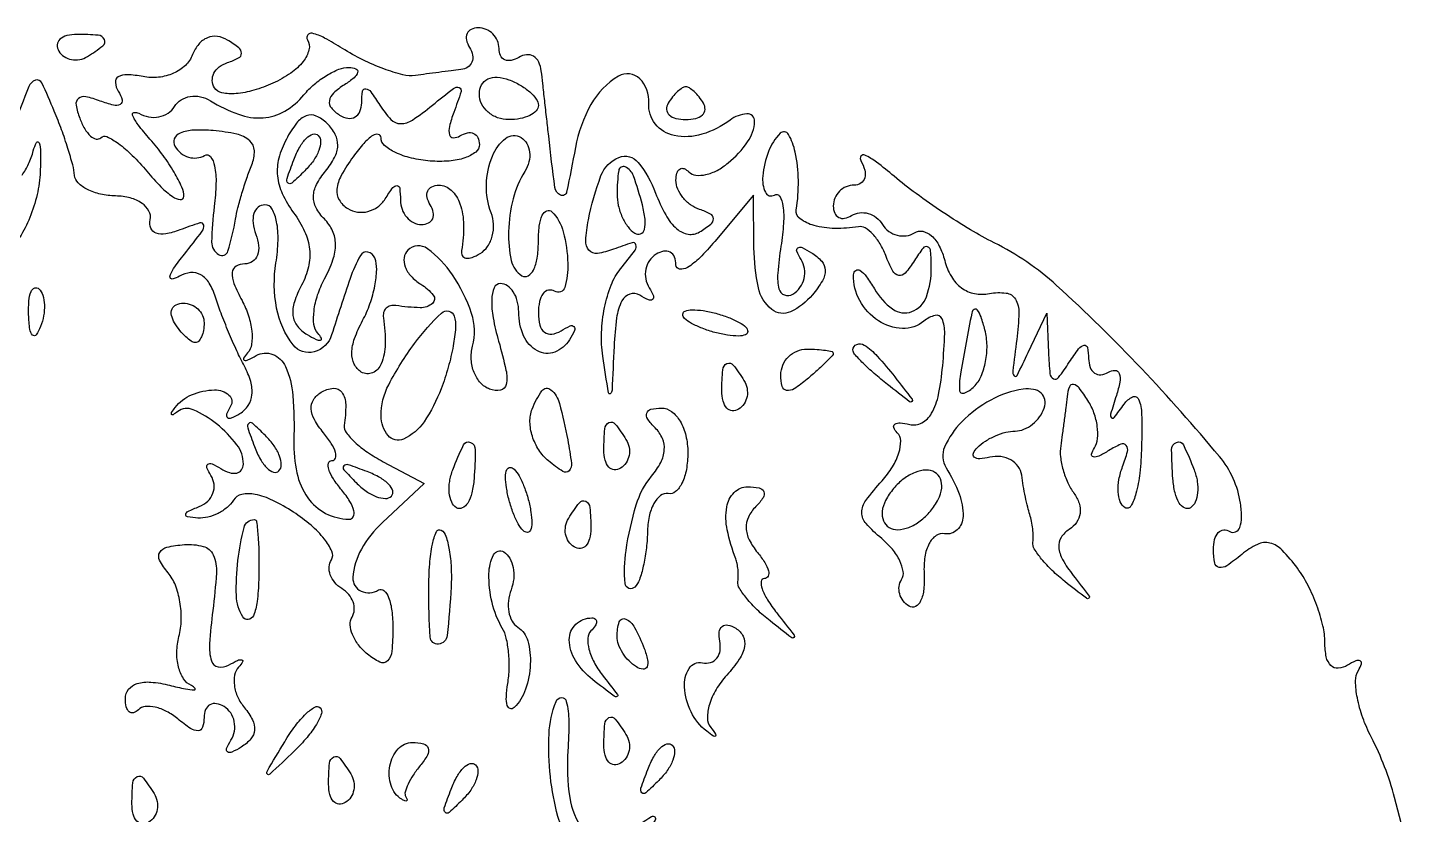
# Model space of a CAD drawing. Extents: x 153 to 7594, y 148 to 3762.
# Drawn here: x 4822 to 4892.8, y 2534 to 2574 of the extents above; entities that cross this region are included whole.
import ezdxf

# ---------------------------------------------------------------- set-up
doc = ezdxf.new("R2010")
doc.units = 0

msp = doc.modelspace()

# ---------------------------------------------------------------- linework, layer by layer
for points in [[(4892.766259, 2529.684, 0.01401), (4891.546475, 2534.865669, 0.054897), (4890.363389, 2537.925957, -0.033213), (4889.925218, 2538.928126, -0.038787), (4889.650013, 2539.929359, -0.042489), (4889.55834, 2540.792768, -0.144602), (4889.705687, 2541.332808, 0.057036), (4889.860481, 2541.66193, 0.379756), (4889.795544, 2541.815438, 0.221294), (4889.570747, 2541.8175, 0.031806), (4889.154508, 2541.595492, -0.117107), (4888.679839, 2541.437968, -0.221679), (4888.309022, 2541.57292, -0.148031), (4888.072956, 2542.013867, -0.049442), (4888, 2542.749853, 0.058141), (4887.900525, 2543.602428, 0.03032), (4887.591162, 2544.628168, 0.029689), (4887.141101, 2545.655497, 0.039798), (4886.608213, 2546.521124, 0.034427), (4885.833427, 2547.440611, 0.140217), (4885.206436, 2547.802233, 0.175166), (4884.566511, 2547.736555, 0.060984), (4883.774879, 2547.228129, -0.021486), (4883.02048, 2546.654919, -0.196031), (4882.625893, 2546.56683, -0.313971), (4882.396924, 2546.791517, -0.046631), (4882.333333, 2547.471888, -0.058724), (4882.393956, 2547.986277, -0.126018), (4882.579011, 2548.337146, -0.191129), (4882.852698, 2548.471735, -0.159561), (4883.169683, 2548.39513, 0.246712), (4883.457794, 2548.374984, 0.201763), (4883.673061, 2548.602082, 0.091692), (4883.764792, 2549.113125, 0.03656), (4883.70886, 2549.825495, 0.136786), (4882.633405, 2552.212372, 0.015568), (4878.667228, 2556.676976, 0.019077), (4874.353262, 2560.903545, 0.068745), (4871.182405, 2563.071642, -0.019725), (4869.980917, 2563.731004, -0.011221), (4868.579652, 2564.616956, -0.011192), (4867.206501, 2565.573864, -0.018132), (4866.08875, 2566.454446, 0.013662), (4865.20214, 2567.165866, 0.052332), (4864.597383, 2567.531931, 0.371765), (4864.405082, 2567.478271, 0.284731), (4864.397767, 2567.25, -0.065232), (4864.595866, 2566.771431, -0.132474), (4864.595369, 2566.367188, -0.184316), (4864.402262, 2566.101882, -0.145277), (4864.059017, 2566, 0.099038), (4863.654856, 2565.919152, 0.097945), (4863.311086, 2565.688914, 0.097945), (4863.080848, 2565.345144, 0.099038), (4863, 2564.940983, 0.098926), (4863.071817, 2564.581552, 0.176081), (4863.273452, 2564.362055, 0.169366), (4863.57557, 2564.318355, 0.090666), (4863.930902, 2564.457295, -0.110145), (4864.334982, 2564.597587, -0.099917), (4864.775821, 2564.560288, -0.094986), (4865.185645, 2564.350569, -0.088941), (4865.5, 2564, 0.095629), (4865.819671, 2563.652877, 0.097078), (4866.24395, 2563.451932, 0.098706), (4866.706701, 2563.42785, 0.102556), (4867.136406, 2563.584304, -0.196076), (4867.558336, 2563.65514, -0.131661), (4867.996914, 2563.425292, -0.090145), (4868.388248, 2562.906712, -0.052767), (4868.664052, 2562.176664, 0.068198), (4869.00261, 2561.357611, 0.101547), (4869.518454, 2560.781833, 0.111593), (4870.180069, 2560.489875, 0.096187), (4870.941376, 2560.48871, -0.077995), (4871.785539, 2560.517911, -0.231837), (4872.257679, 2560.210787, -0.14274), (4872.440444, 2559.509328, -0.026293), (4872.330777, 2558.162661, 0.002816), (4872.12328, 2556.552958, 0.214676), (4872.198508, 2556.310085, 0.532377), (4872.349005, 2556.329903, 0.005155), (4872.91586, 2557.5), (4873.859429, 2559.5), (4873.945028, 2557.5, 0.012419), (4874.018633, 2556.412982, 0.264887), (4874.196827, 2556.158203, 0.356269), (4874.457729, 2556.222578, 0.017666), (4875, 2557, -0.016439), (4875.477402, 2557.688013, -0.187072), (4875.752317, 2557.860925, -0.415341), (4875.929693, 2557.740679, -0.044036), (4875.984687, 2557.190983, 0.081587), (4876.064788, 2556.736648, 0.157753), (4876.285887, 2556.445958, 0.180997), (4876.610958, 2556.363126, 0.111701), (4876.988546, 2556.492921, -0.148092), (4877.328131, 2556.583086, -0.311526), (4877.536971, 2556.428078, -0.128291), (4877.568827, 2555.993079, -0.032703), (4877.394213, 2555.301938, 0.005536), (4877.102351, 2554.364332, 0.265546), (4877.145442, 2554.178963, 0.465455), (4877.283544, 2554.185594, 0.007996), (4877.791152, 2554.873727, -0.125526), (4878.221865, 2555.237605, -0.433681), (4878.525329, 2555.121066, -0.091595), (4878.681508, 2554.362504, -0.011754), (4878.676278, 2552.694007, -0.020208), (4878.586895, 2551.362973, -0.039614), (4878.389936, 2550.320023, -0.061036), (4878.127876, 2549.678405, -0.42713), (4877.834467, 2549.602305, -0.169919), (4877.594391, 2549.898823, -0.071702), (4877.490779, 2550.407818, -0.059383), (4877.529218, 2551.037498, -0.046737), (4877.713613, 2551.69607, 0.024456), (4877.962736, 2552.454152, 0.249461), (4877.892791, 2552.766439, 0.329908), (4877.622354, 2552.828104, 0.035122), (4877.01543, 2552.509536, -0.022928), (4876.503009, 2552.224436, -0.161789), (4876.224539, 2552.184887, -0.440451), (4876.139019, 2552.320896, -0.0714), (4876.279508, 2552.643237, 0.114877), (4876.43798, 2553.113827, 0.0582), (4876.425285, 2553.742367, 0.053265), (4876.25699, 2554.421565, 0.053733), (4875.94933, 2555.047746, 0.021551), (4875.503716, 2555.689213, 0.18503), (4875.212144, 2555.869841, 0.37082), (4875.0052, 2555.750943, 0.056891), (4874.890313, 2555.25, -0.002863), (4874.823139, 2554.680978, -0.001674), (4874.736476, 2554, -0.001674), (4874.64518, 2553.319056, -0.002842), (4874.563648, 2552.75, 0.066117), (4874.554663, 2552.186784, 0.039104), (4874.684635, 2551.526152, 0.038448), (4874.921704, 2550.875255, 0.052891), (4875.237206, 2550.339028, -0.080633), (4875.501778, 2549.826577, -0.111446), (4875.550037, 2549.313053, -0.119805), (4875.374236, 2548.85539, -0.103366), (4875, 2548.5, 0.114519), (4874.586632, 2548.089745, 0.163186), (4874.465836, 2547.590972, 0.108838), (4874.661394, 2546.964849, 0.036014), (4875.201442, 2546.160972, -0.001899), (4876.014529, 2545.112779, -0.41766), (4875.99908, 2544.999309, -0.337478), (4875.869152, 2545.000186, -0.001708), (4874.781971, 2545.845912, -0.024181), (4874.130494, 2546.409158, -0.031325), (4873.594007, 2546.9886, -0.032484), (4873.222613, 2547.509542, -0.173153), (4873.150392, 2547.845912, 0.039753), (4873.166218, 2548.150322, 0.020956), (4873.139942, 2548.528174, 0.020718), (4873.080374, 2548.915078, 0.02992), (4872.993421, 2549.25, -0.019699), (4872.888081, 2549.624149, -0.007748), (4872.771434, 2550.146875, -0.007655), (4872.662629, 2550.716469, -0.009478), (4872.579545, 2551.25, 0.120516), (4872.401935, 2551.700683, 0.11093), (4872.031889, 2552.034896, 0.101018), (4871.522896, 2552.199205, 0.084242), (4870.954545, 2552.166667, -0.038632), (4870.444805, 2552.090643, -0.189348), (4870.172064, 2552.176042, -0.347413), (4870.126831, 2552.374264, -0.08546), (4870.333333, 2552.666667, -0.055182), (4870.731815, 2552.985716, -0.038711), (4871.240104, 2553.255208, -0.039129), (4871.774343, 2553.439339, -0.063508), (4872.25, 2553.5, 0.097853), (4872.693281, 2553.587591, 0.070346), (4873.129649, 2553.843636, 0.067765), (4873.493096, 2554.222689, 0.076979), (4873.723275, 2554.669824, 0.12325), (4873.75608, 2555.097888, 0.169285), (4873.571051, 2555.433252, 0.141555), (4873.184605, 2555.619925, 0.078783), (4872.65749, 2555.625994, 0.087924), (4871.004708, 2555.076216, 0.0744), (4869.531275, 2553.967578, 0.089765), (4868.659308, 2552.688015, 0.249491), (4868.73289, 2551.636693, -0.047589), (4869.399616, 2550.303649, -0.098135), (4869.599488, 2549.160008, -0.194986), (4869.304971, 2548.478213, -0.246032), (4868.656965, 2548.281012, 0.204101), (4868.226401, 2548.186714, 0.119326), (4867.87448, 2547.781388, 0.082703), (4867.657444, 2547.109469, 0.050108), (4867.617862, 2546.272649, -0.036945), (4867.600718, 2545.455978, -0.083417), (4867.441375, 2544.860102, -0.167626), (4867.174861, 2544.579642, -0.263961), (4866.85155, 2544.591747, -0.091324), (4866.552431, 2544.86253, -0.095794), (4866.375534, 2545.217846, -0.099533), (4866.34763, 2545.60199, -0.107328), (4866.472678, 2545.955791, 0.179104), (4866.554506, 2546.361285, 0.074481), (4866.384745, 2546.90237, 0.060495), (4866.005896, 2547.488841, 0.045954), (4865.463761, 2548.030076, -0.036267), (4864.666454, 2548.79585, -0.186505), (4864.452103, 2549.357991, -0.159348), (4864.655789, 2549.971568, -0.024756), (4865.476953, 2550.974534, 0.044577), (4866.006223, 2551.675882, 0.062515), (4866.334733, 2552.387474, 0.080023), (4866.4262, 2553.001267, 0.195854), (4866.252182, 2553.414485, -0.094998), (4866.076077, 2553.674136, -0.363006), (4866.127878, 2553.847797, -0.171457), (4866.39655, 2553.914934, -0.035363), (4866.885274, 2553.833333, 0.186836), (4867.50479, 2553.916392, 0.139738), (4867.998824, 2554.405476, 0.078815), (4868.35297, 2555.359486, 0.027598), (4868.562003, 2556.811635, 0.013109), (4868.664291, 2558.470961, 0.109054), (4868.528811, 2559.207535, 0.372243), (4868.178985, 2559.380395, 0.110184), (4867.602935, 2559.085428, -0.18514), (4866.512917, 2558.716219, -0.137134), (4865.290783, 2559.11055, -0.12177), (4864.346513, 2560.136898, -0.133377), (4864.030409, 2561.45, -0.229519), (4864.143329, 2561.666806, -0.319248), (4864.354756, 2561.671322, -0.087219), (4864.691831, 2561.344023, -0.024731), (4865.091869, 2560.728968, 0.103949), (4866.015481, 2559.705924, 0.251778), (4866.993032, 2559.572177, 0.221962), (4867.737893, 2560.330221, 0.087432), (4867.984687, 2561.809017, 0.016349), (4867.949503, 2562.651262, 0.282983), (4867.795057, 2562.864883, 0.34198), (4867.563992, 2562.801987, 0.020262), (4867.123851, 2562.166154, -0.034652), (4866.658088, 2561.533018, -0.266931), (4866.32479, 2561.413024, -0.233541), (4866.020613, 2561.637133, -0.027645), (4865.666989, 2562.425429, 0.042732), (4865.375682, 2563.025689, 0.055421), (4865.006745, 2563.51306, 0.066956), (4864.620134, 2563.824673, 0.178717), (4864.277826, 2563.890854, -0.044072), (4863.076015, 2563.800993, -0.063098), (4862.018913, 2563.949405, -0.08972), (4861.312053, 2564.286053, -0.283218), (4861.118421, 2564.75, 0.043272), (4861.223276, 2566.243072, 0.047542), (4861.062072, 2567.684275, 0.078763), (4860.720325, 2568.582372, 0.494014), (4860.304389, 2568.637722, 0.104871), (4859.702481, 2567.711801, 0.067895), (4859.407779, 2566.463632, 0.131591), (4859.545343, 2565.639517, 0.451769), (4860.001438, 2565.500889, -0.419848), (4860.273186, 2565.433977, -0.101894), (4860.440629, 2564.947175, -0.049067), (4860.467411, 2564.059037, -0.022105), (4860.336826, 2562.899153, 0.018578), (4860.173204, 2561.532578, 0.0813), (4860.238197, 2560.724245, 0.250671), (4860.514068, 2560.418262, 0.228733), (4860.939484, 2560.462599, 0.098316), (4861.305485, 2560.803274, 0.097772), (4861.514461, 2561.258579, 0.098113), (4861.534326, 2561.75779, 0.099766), (4861.361803, 2562.223607, -0.03679), (4861.145173, 2562.639687, -0.366819), (4861.198393, 2562.813776, -0.260828), (4861.417043, 2562.827059, -0.025996), (4861.89405, 2562.565481, -0.071486), (4862.4125, 2562.132063, -0.180045), (4862.59021, 2561.681244, -0.140675), (4862.447405, 2561.145066, -0.038246), (4861.935251, 2560.421983, -0.110622), (4860.828466, 2559.567032, -0.286099), (4859.868371, 2559.682737, -0.172853), (4859.191765, 2560.783275, -0.049175), (4858.966731, 2562.809017), (4858.933461, 2565.5), (4856.966731, 2563.139216, -0.022867), (4856.209913, 2562.310888, -0.060136), (4855.577727, 2561.815541, -0.171729), (4855.186546, 2561.734468, -0.374981), (4855, 2561.948233, 0.097388), (4854.921776, 2562.346033, 0.174947), (4854.701458, 2562.589896, 0.170625), (4854.371552, 2562.640329, 0.092078), (4853.983688, 2562.489919, 0.105964), (4853.647286, 2562.167152, 0.09932), (4853.462971, 2561.727473, 0.096172), (4853.459449, 2561.238531, 0.092519), (4853.638197, 2560.776393, -0.036486), (4853.851473, 2560.367361, -0.343373), (4853.804896, 2560.187815, -0.279645), (4853.598755, 2560.165026, -0.029587), (4853.154508, 2560.404508, 0.221146), (4852.650012, 2560.464465, 0.19962), (4852.249419, 2560.119406, 0.0829), (4851.980282, 2559.250147, 0.0224), (4851.850168, 2557.809017, -0.000819), (4851.745413, 2555.576418, -0.204169), (4851.660217, 2555.400644, -0.590308), (4851.564741, 2555.435479, -0.001306), (4851.27791, 2557.310472, -0.047847), (4851.21381, 2558.505987, -0.039526), (4851.367985, 2559.773228, -0.041114), (4851.701104, 2560.921903, -0.079685), (4852.177742, 2561.747703, 0.007862), (4852.921749, 2562.693034, 0.254493), (4852.964727, 2562.972381, 0.403032), (4852.76373, 2563.071667, 0.012706), (4851.818526, 2562.744911, -0.051422), (4851.000369, 2562.531207, -0.259646), (4850.573601, 2562.689573, -0.196325), (4850.409059, 2563.186637, -0.030562), (4850.545117, 2564.234271, -0.04343), (4851.185671, 2566.486795, -0.209462), (4852.097914, 2567.41483, -0.330628), (4853.072599, 2567.158043, -0.077968), (4853.960967, 2565.602665, 0.034983), (4854.477314, 2564.486412, 0.086044), (4855.039881, 2563.78338, 0.141824), (4855.621156, 2563.507951, 0.180499), (4856.198873, 2563.62291, 0.027987), (4856.766235, 2564.019056, 0.22984), (4856.900556, 2564.294675, 0.280963), (4856.756302, 2564.531998, 0.038789), (4856.200746, 2564.766418, -0.075093), (4855.74178, 2565.000514, -0.067305), (4855.352719, 2565.367323, -0.070383), (4855.089864, 2565.805946, -0.100171), (4855, 2566.25, -0.06328), (4855.046865, 2566.618817, -0.188215), (4855.193285, 2566.821819, -0.24496), (4855.407249, 2566.841862, -0.099915), (4855.657991, 2566.675343, 0.171918), (4856.010146, 2566.507446, 0.082297), (4856.516912, 2566.537806, 0.066538), (4857.095866, 2566.753708, 0.050768), (4857.657991, 2567.131121, 0.066127), (4858.643356, 2568.197332, 0.143924), (4858.999032, 2569.242317, 0.445024), (4858.607825, 2569.625904, 0.145961), (4857.75, 2569.311092, -0.086738), (4856.321015, 2568.587806, -0.125615), (4854.914397, 2568.523628, -0.174387), (4853.946566, 2569.116517, -0.189853), (4853.620986, 2570.166704, 0.219305), (4853.156287, 2571.411995, 0.343967), (4852.076683, 2571.541384, 0.128746), (4850.675244, 2570.100187, 0.084163), (4849.881641, 2567.908421, -0.007081), (4849.43949, 2565.653552, -0.475092), (4849.133128, 2565.495629, -0.263137), (4848.842037, 2565.882462, -0.004901), (4848.524587, 2568.5, 0.000218), (4848.428278, 2569.36157, 0.00017), (4848.322974, 2570.297024, 0.000172), (4848.224334, 2571.167915, 0.000421), (4848.150951, 2571.809017, 0.086033), (4848.017514, 2572.262033, 0.143987), (4847.750592, 2572.551963, 0.160967), (4847.392616, 2572.632572, 0.114462), (4847, 2572.5, -0.082592), (4846.6179, 2572.343488, -0.161196), (4846.29375, 2572.3746, -0.182303), (4846.078288, 2572.586039, -0.108972), (4846, 2572.940983, 0.099038), (4845.919152, 2573.345144, 0.097945), (4845.688914, 2573.688914, 0.097945), (4845.345144, 2573.919152, 0.099038), (4844.940983, 2574, 0.108972), (4844.586039, 2573.921712, 0.182303), (4844.3746, 2573.70625, 0.161196), (4844.343488, 2573.3821, 0.082592), (4844.5, 2573, -0.087892), (4844.655485, 2572.608719, -0.145127), (4844.6254, 2572.257031, -0.159591), (4844.413962, 2572.000894, -0.112143), (4844.059017, 2571.875, 0.001581), (4843.563998, 2571.814984, 0.000811), (4842.943899, 2571.73679, 0.000806), (4842.305721, 2571.654219, 0.001216), (4841.75, 2571.58003, -0.095606), (4841.106034, 2571.615797, -0.02718), (4840.144174, 2571.913824, -0.026314), (4839.072745, 2572.376223, -0.02513), (4838.038676, 2572.95503, 0.017876), (4837.132681, 2573.479547, 0.061641), (4836.500106, 2573.721932, 0.301225), (4836.268405, 2573.639352, 0.308075), (4836.257319, 2573.396228, -0.203998), (4836.334621, 2572.883559, -0.104695), (4836.040015, 2572.291088, -0.073912), (4835.404383, 2571.695166, -0.04455), (4834.504354, 2571.183938, -0.036062), (4833.531483, 2570.822811, -0.051453), (4832.625845, 2570.657522, -0.063989), (4831.909871, 2570.69342, -0.212965), (4831.52948, 2570.9523, -0.129422), (4831.417963, 2571.317771, -0.130273), (4831.501283, 2571.689779, -0.112634), (4831.77442, 2572.011602, -0.080417), (4832.194515, 2572.231505, 0.038125), (4832.756103, 2572.467594, 0.281432), (4832.901078, 2572.705147, 0.230513), (4832.766497, 2572.981044, 0.027576), (4832.193683, 2573.380297, 0.107929), (4831.675276, 2573.562831, 0.130632), (4831.165977, 2573.492996, 0.120112), (4830.727779, 2573.170035, 0.08273), (4830.413828, 2572.636035, -0.113256), (4830.047271, 2572.090886, -0.084312), (4829.440826, 2571.689161, -0.077751), (4828.686493, 2571.487162, -0.074313), (4827.894181, 2571.520379, 0.034064), (4827.093591, 2571.618661, 0.147992), (4826.634289, 2571.506358, 0.291764), (4826.48833, 2571.218573, 0.114289), (4826.637335, 2570.777788, -0.069777), (4826.83033, 2570.338852, -0.350954), (4826.732993, 2570.108711, -0.188393), (4826.386127, 2570.06576, -0.029305), (4825.714972, 2570.279134, 0.037998), (4824.983293, 2570.497833, 0.232213), (4824.611298, 2570.40607, 0.268057), (4824.489704, 2570.071725, 0.047891), (4824.674466, 2569.405944, 0.039148), (4824.929993, 2568.869674, 0.075641), (4825.225925, 2568.49913, 0.128729), (4825.510717, 2568.347283, 0.260459), (4825.74768, 2568.414347, -0.317865), (4826.058449, 2568.467651, -0.046007), (4826.642492, 2568.119452, -0.038269), (4827.34844, 2567.517491, -0.023177), (4828.090873, 2566.707475, 0.02015), (4828.801653, 2565.922509, 0.048443), (4829.401974, 2565.419066, 0.119036), (4829.789955, 2565.271216, 0.441135), (4829.966731, 2565.421259, 0.116998), (4829.870746, 2565.902573, 0.025363), (4829.476165, 2566.659585, 0.025137), (4828.917455, 2567.509627, 0.021738), (4828.25, 2568.343154, -0.014133), (4827.644556, 2569.076116, -0.063333), (4827.360952, 2569.553941, -0.472352), (4827.433046, 2569.694673, -0.187778), (4827.680902, 2569.655582, 0.087072), (4828.180215, 2569.471077, 0.092102), (4828.702384, 2569.47287, 0.097354), (4829.166061, 2569.658722, 0.11093), (4829.5, 2570, -0.114145), (4829.834152, 2570.337184, -0.100876), (4830.297616, 2570.512447, -0.094312), (4830.819785, 2570.49803, -0.085962), (4831.319098, 2570.294432, 0.053441), (4832.744945, 2569.602332, 0.102395), (4833.998857, 2569.424304, 0.117932), (4835.10142, 2569.762739, 0.086583), (4836.078757, 2570.594896, -0.043103), (4836.608289, 2571.13138, -0.040273), (4837.233557, 2571.582753, -0.042855), (4837.856955, 2571.890919, -0.09706), (4838.372445, 2571.984687, -0.095116), (4838.718252, 2571.913421, -0.374717), (4838.807357, 2571.733958, -0.159154), (4838.632134, 2571.461699, -0.029633), (4838.143237, 2571.109687, 0.045108), (4837.582121, 2570.678736, 0.167837), (4837.374236, 2570.291912, 0.218762), (4837.475495, 2569.9263, 0.079241), (4837.893237, 2569.565983, 0.096018), (4838.316589, 2569.405604, 0.171368), (4838.679387, 2569.46742, 0.170147), (4838.924663, 2569.743976, 0.094471), (4839.015313, 2570.190983, -0.033055), (4839.061396, 2570.782246, -0.411993), (4839.224285, 2570.904877, -0.205902), (4839.473728, 2570.754535, -0.014523), (4839.939097, 2570.064302, 0.048763), (4840.502408, 2569.340904, 0.205765), (4840.996447, 2569.128604, 0.149216), (4841.595348, 2569.311405, 0.022707), (4842.611015, 2570.064302, -0.006161), (4843.687391, 2570.918789, -0.250941), (4843.972813, 2570.966883, -0.412106), (4844.073919, 2570.764953, -0.0103), (4843.698685, 2569.698062, 0.028215), (4843.477797, 2568.989963, 0.126361), (4843.480135, 2568.559, 0.3412), (4843.672756, 2568.410629, 0.138959), (4844.011454, 2568.507079, -0.082686), (4844.389173, 2568.661714, -0.161301), (4844.709615, 2568.63077, -0.182234), (4844.922623, 2568.421466, -0.108841), (4845, 2568.070219, -0.230833), (4844.812309, 2567.68533, -0.084925), (4844.265625, 2567.390978, -0.061978), (4843.45745, 2567.226583, -0.039884), (4842.5, 2567.229309, -0.036678), (4841.542735, 2567.379766, -0.052988), (4840.734375, 2567.661262, -0.066936), (4840.178552, 2568.021182, -0.219024), (4840, 2568.409237, 0.35291), (4839.860922, 2568.581741, 0.20552), (4839.584415, 2568.528088, 0.063347), (4839.130114, 2568.126752, 0.022334), (4838.585243, 2567.447464, 0.030475), (4837.975218, 2566.496661, 0.10163), (4837.752257, 2565.793229, 0.162824), (4837.872688, 2565.250691, 0.119558), (4838.30885, 2564.80912, 0.10479), (4838.801439, 2564.632233, 0.097864), (4839.336387, 2564.663921, 0.09516), (4839.83115, 2564.899282, 0.092957), (4840.208294, 2565.302786, -0.016224), (4840.602131, 2565.880053, -0.257347), (4840.809947, 2565.976845, -0.363357), (4840.948709, 2565.84365, -0.024146), (4840.984687, 2565.25, 0.083154), (4841.070659, 2564.772607, 0.091721), (4841.306588, 2564.367188, 0.09923), (4841.653868, 2564.095977, 0.11683), (4842.059017, 2564, 0.108972), (4842.413961, 2564.078288, 0.182303), (4842.6254, 2564.29375, 0.161196), (4842.656512, 2564.6179, 0.082592), (4842.5, 2565, -0.082592), (4842.343488, 2565.3821, -0.161196), (4842.3746, 2565.70625, -0.182303), (4842.586039, 2565.921712, -0.108972), (4842.940983, 2566, -0.195282), (4843.571852, 2565.743837, -0.116932), (4844.012485, 2565.051171, -0.080675), (4844.198696, 2563.984062, -0.045972), (4844.093644, 2562.67567, 0.16423), (4844.13293, 2562.421843, 0.238426), (4844.313565, 2562.29191, 0.129969), (4844.6335, 2562.324989, 0.048051), (4845.043397, 2562.526821, 0.107556), (4845.420197, 2562.890633, 0.081854), (4845.657611, 2563.414791, 0.077461), (4845.722379, 2564.015846, 0.079954), (4845.599558, 2564.601151, -0.098987), (4845.358569, 2566.012865, -0.087833), (4845.660087, 2567.474238, -0.130882), (4846.331947, 2568.378557, -0.316229), (4847.121097, 2568.425158, -0.126788), (4847.413354, 2568.120723, -0.100765), (4847.553665, 2567.685563, -0.089729), (4847.519639, 2567.185366, -0.076819), (4847.313652, 2566.698483, 0.075358), (4846.718601, 2565.303295, 0.056179), (4846.483991, 2563.644121, 0.060058), (4846.619591, 2562.170209, 0.204144), (4847.164, 2561.398643, 0.275772), (4847.47994, 2561.393775, 0.149368), (4847.754425, 2561.687534, 0.077697), (4847.940706, 2562.290016, 0.036212), (4848, 2563.10765, -0.029261), (4848.047367, 2563.916344, -0.075882), (4848.201817, 2564.477721, -0.192971), (4848.429324, 2564.698144, -0.302154), (4848.687038, 2564.646296, -0.134254), (4849.269369, 2563.625651, -0.054138), (4849.500594, 2562.024296, -0.082007), (4849.342506, 2560.800019, -0.493055), (4848.829464, 2560.605397, 0.188778), (4848.515642, 2560.662636, 0.185665), (4848.243655, 2560.492149, 0.110564), (4848.059531, 2560.083701, 0.050863), (4848, 2559.5, 0.063738), (4848.077994, 2558.890651, 0.164361), (4848.318136, 2558.524449, 0.205319), (4848.68922, 2558.425906, 0.102388), (4849.154508, 2558.595492, -0.028948), (4849.616187, 2558.845132, -0.323892), (4849.80982, 2558.808164, -0.309012), (4849.841292, 2558.608429, -0.02762), (4849.58541, 2558.138197, -0.164617), (4848.830794, 2557.514224, -0.220237), (4847.956173, 2557.574623, -0.165978), (4847.252358, 2558.346453, -0.102957), (4847, 2559.559017, 0.0627), (4846.930636, 2560.109984, 0.080864), (4846.726755, 2560.576711, 0.098149), (4846.424558, 2560.889051, 0.152728), (4846.069806, 2561, 0.305804), (4845.756362, 2560.788518, 0.088615), (4845.630181, 2560.187485, 0.053227), (4845.701273, 2559.256186, 0.024194), (4845.981253, 2558.065365, -0.014886), (4846.354194, 2556.601936, -0.101891), (4846.366535, 2555.862127, -0.310727), (4846.07998, 2555.577595, -0.137284), (4845.521956, 2555.629948, -0.118801), (4845.058683, 2555.948867, -0.088975), (4844.731647, 2556.477612, -0.0814), (4844.589204, 2557.133056, -0.076514), (4844.658395, 2557.814583, 0.145377), (4844.600267, 2559.483054, 0.067794), (4843.632545, 2561.441511, 0.085053), (4842.36124, 2562.768385, 0.371412), (4841.360721, 2562.694055, 0.16362), (4841.172304, 2562.314743, 0.126842), (4841.225861, 2561.853797, 0.096837), (4841.5259, 2561.376372, 0.063267), (4842.02896, 2560.96094, -0.079402), (4842.656914, 2560.407523, -0.410988), (4842.61936, 2559.991138, -0.182818), (4841.993068, 2559.770074, -0.033583), (4840.75, 2559.881579, 0.101603), (4840.473158, 2559.868861, 0.135057), (4840.255099, 2559.744901, 0.135057), (4840.131139, 2559.526842, 0.101603), (4840.118421, 2559.25, -0.042141), (4840.215319, 2557.913429, -0.094142), (4840.014097, 2556.918687, -0.193687), (4839.571987, 2556.462712, -0.247839), (4838.997296, 2556.501671, -0.143485), (4838.636587, 2556.902958, -0.118544), (4838.515578, 2557.46741, -0.081233), (4838.655095, 2558.205133, -0.035609), (4839.062149, 2559.116127, 0.038107), (4839.437535, 2559.967626, 0.036842), (4839.684386, 2560.875822, 0.039186), (4839.779072, 2561.707138, 0.098868), (4839.681279, 2562.305439, 0.262546), (4839.328183, 2562.60175, 0.321755), (4838.947829, 2562.423655, 0.046027), (4838.428547, 2561.255523, 0.004745), (4837.488167, 2558.387376, -0.251173), (4836.603701, 2557.527511, -0.306776), (4835.530846, 2557.878516, -0.118752), (4834.688878, 2559.749402, -0.085912), (4834.654255, 2562.044256, 0.031259), (4834.762436, 2563.193962, 0.054927), (4834.687711, 2564.144864, 0.079365), (4834.456696, 2564.784549, 0.27295), (4834.091428, 2565, 0.172258), (4833.747757, 2564.87798, 0.149892), (4833.534022, 2564.559375, 0.105561), (4833.493667, 2564.074171, 0.059832), (4833.638374, 2563.5, -0.067389), (4833.773828, 2562.926229, -0.115105), (4833.709381, 2562.440625, -0.152407), (4833.459357, 2562.120878, -0.152332), (4833.071805, 2562, 0.137129), (4832.628382, 2561.876057, 0.242), (4832.43419, 2561.559898, 0.115914), (4832.521232, 2561.002312, 0.026442), (4832.929632, 2560.131483, -0.044238), (4833.259365, 2559.358024, -0.051989), (4833.425905, 2558.579249, -0.059881), (4833.417304, 2557.908747, -0.15162), (4833.214816, 2557.471158, 0.03873), (4833.010263, 2557.205911, 0.495962), (4833.046384, 2557.104226, 0.191292), (4833.232144, 2557.117134, 0.01797), (4833.645215, 2557.333931, -0.225917), (4834.493159, 2557.397549, -0.198518), (4835.140548, 2556.780472, -0.085557), (4835.51047, 2555.311711, -0.025738), (4835.567267, 2553, 0.060284), (4835.720169, 2551.36984, 0.100197), (4836.272918, 2550.110742, 0.120478), (4837.183512, 2549.315952, 0.115572), (4838.372445, 2549.015313, 0.285958), (4838.588449, 2549.144645, 0.181978), (4838.622923, 2549.445123, 0.079486), (4838.417723, 2549.924541, 0.032426), (4838, 2550.5, -0.027963), (4837.573717, 2551.07637, -0.064878), (4837.339608, 2551.559375, -0.144806), (4837.329078, 2551.867713, -0.341777), (4837.5, 2552, 0.319617), (4837.676304, 2552.125522, 0.157961), (4837.682096, 2552.414473, 0.070194), (4837.47184, 2552.868783, 0.029788), (4837.073886, 2553.410972, -0.043282), (4836.608797, 2554.081807, -0.115588), (4836.443671, 2554.63606, -0.160707), (4836.564792, 2555.092663, -0.110253), (4836.951442, 2555.469989, -0.11682), (4837.572172, 2555.676374, -0.268948), (4838.002361, 2555.475392, -0.150825), (4838.203142, 2554.846174, -0.039768), (4838.128374, 2553.779857, 0.20489), (4838.219407, 2553.43019, 0.040887), (4838.664478, 2552.943344, 0.037149), (4839.314933, 2552.423555, 0.027142), (4840.105729, 2551.943415), (4842.191554, 2550.827116), (4840.073603, 2548.853945, 0.076238), (4838.998582, 2547.493095, 0.114735), (4838.570977, 2546.04931, 0.310827), (4838.985915, 2545.362165, 0.249598), (4839.869098, 2545.419098, -0.337651), (4840.146094, 2545.391952, -0.115905), (4840.385298, 2545.035515, -0.060984), (4840.548254, 2544.365161, -0.02917), (4840.6, 2543.478951, -0.021639), (4840.549156, 2542.304687, -0.173246), (4840.327087, 2541.820002, -0.321695), (4839.943102, 2541.751872, -0.061538), (4839.31101, 2542.156847, -0.054151), (4838.855503, 2542.626719, -0.067129), (4838.549094, 2543.152538, -0.08062), (4838.430852, 2543.651521, -0.157625), (4838.527322, 2544.044209, 0.125487), (4838.640523, 2544.405157, 0.100779), (4838.580858, 2544.809105, 0.090161), (4838.356384, 2545.194551, 0.077662), (4838, 2545.5, -0.078053), (4837.643817, 2545.805756, -0.090357), (4837.419854, 2546.192047, -0.100781), (4837.360967, 2546.597273, -0.124893), (4837.475102, 2546.959714, 0.251295), (4837.501236, 2547.386354, 0.060685), (4837.117149, 2548.009402, 0.047943), (4836.440995, 2548.707443, 0.031378), (4835.543561, 2549.379501, 0.031444), (4834.493628, 2549.976717, 0.064372), (4833.597847, 2550.279288, 0.097436), (4832.916609, 2550.281273, 0.209454), (4832.49313, 2549.988885, -0.079958), (4832.170996, 2549.616485, -0.057688), (4831.711644, 2549.313676, -0.057354), (4831.191895, 2549.122188, -0.076298), (4830.690983, 2549.078947, -0.020929), (4830.159138, 2549.136634, -0.402866), (4830.066763, 2549.256905, -0.260933), (4830.178106, 2549.412379, -0.013901), (4830.756231, 2549.664358, 0.09373), (4831.185107, 2549.93934, 0.11358), (4831.449351, 2550.336095, 0.119157), (4831.506396, 2550.793168, 0.110583), (4831.351722, 2551.239919, -0.038736), (4831.14688, 2551.637119, -0.349636), (4831.196262, 2551.812819, -0.270968), (4831.405017, 2551.832684, -0.029814), (4831.845492, 2551.595492, 0.05947), (4832.287861, 2551.390049, 0.127387), (4832.660863, 2551.366682, 0.191315), (4832.904546, 2551.5225, 0.157233), (4833, 2551.818538, 0.164074), (4832.667835, 2552.803527, 0.061503), (4831.636476, 2553.860035, 0.064239), (4830.451756, 2554.580358, 0.271215), (4829.657991, 2554.491324, -0.020354), (4829.424564, 2554.331393, -0.413214), (4829.348662, 2554.348662, -0.295212), (4829.349675, 2554.443159, -0.016324), (4829.528944, 2554.695611, -0.131893), (4830.367824, 2555.344519, -0.093803), (4831.53642, 2555.592455, -0.187475), (4832.264707, 2555.327729, -0.366469), (4832.350255, 2554.757707, 0.038992), (4832.148168, 2554.365358, 0.340269), (4832.195064, 2554.187838, 0.27774), (4832.398835, 2554.164354, 0.031634), (4832.825013, 2554.391852, 0.111383), (4833.24738, 2554.805878, 0.120372), (4833.436052, 2555.34973, 0.095969), (4833.370932, 2556.018835, 0.050201), (4833.052519, 2556.79636, -0.014478), (4832.664241, 2557.579951, -0.008651), (4832.246044, 2558.532237, -0.008657), (4831.862122, 2559.495744, -0.01484), (4831.580061, 2560.313382, 0.060778), (4831.260649, 2561.021176, 0.125554), (4830.830236, 2561.443298, 0.156234), (4830.317732, 2561.555705, 0.112221), (4829.757063, 2561.371424, -0.08716), (4829.384381, 2561.22808, -0.538857), (4829.266386, 2561.348408, -0.100937), (4829.447052, 2561.759486, -0.014595), (4830, 2562.495272, 0.0054), (4830.908989, 2563.659622, 0.214057), (4830.981609, 2563.96935, 0.449567), (4830.792286, 2564.081388, 0.011972), (4829.761996, 2563.723219, -0.043112), (4829.052285, 2563.525009, -0.130109), (4828.555504, 2563.561135, -0.223006), (4828.296348, 2563.812525, -0.141664), (4828.261996, 2564.239282, 0.176926), (4828.194717, 2564.687194, 0.117407), (4827.843346, 2565.077411, 0.087753), (4827.249224, 2565.349121, 0.057688), (4826.502585, 2565.453294, -0.047555), (4825.731543, 2565.545028, -0.062851), (4825.065068, 2565.78003, -0.077829), (4824.597069, 2566.114052, -0.177955), (4824.413789, 2566.5, 0.042812), (4824.31917, 2567.029894, 0.010831), (4824.073838, 2567.870603, 0.010968), (4823.750448, 2568.822408, 0.010883), (4823.38483, 2569.761627, 0.0121), (4822.748139, 2571.198178, 0.386812), (4822.421182, 2571.333048, 0.21359), (4822.090661, 2571.013965, 0.005306), (4821.310491, 2569.011627, 0.023143)], [(4821.742291, 2566.514062, 0.053243), (4822.076431, 2567.08032, 0.04221), (4822.315086, 2567.75, -0.05791), (4822.480021, 2568.170667, -0.660226), (4822.608367, 2568.159652, -0.079129), (4822.683912, 2567.692098, -0.01049), (4822.665098, 2566.687112, -0.046609), (4822.509546, 2565.523102, -0.040712), (4822.137729, 2564.351795, -0.04281), (4821.620246, 2563.34388, -0.087721)]]:
    msp.add_lwpolyline(points, format="xyb")
for points in [[(4823.613087, 2572.817021, 0.108766), (4823.88478, 2572.536973, 0.099739), (4824.257398, 2572.385962, 0.095385), (4824.673795, 2572.387618, 0.090093), (4825.069098, 2572.542705, 0.02679), (4825.852054, 2573.086603, 0.350126), (4825.929499, 2573.40792, 0.269722), (4825.618676, 2573.623697, 0.019984), (4824.543989, 2573.666667, 0.059057), (4824.024148, 2573.605052, 0.126631), (4823.669932, 2573.417083, 0.191218), (4823.534562, 2573.139071, 0.158515)], [(4848, 2570.059678, -0.196121), (4847.886814, 2569.782217, -0.086513), (4847.559375, 2569.546697, -0.066412), (4847.074121, 2569.386792, -0.046456), (4846.5, 2569.333333, -0.085495), (4845.927203, 2569.431997, -0.093693), (4845.440625, 2569.715781, -0.100362), (4845.115198, 2570.138649, -0.11446), (4845, 2570.635282, -0.121889), (4845.115039, 2571.100172, -0.160016), (4845.427502, 2571.402125, -0.132233), (4845.910123, 2571.493948, -0.072999), (4846.5, 2571.361626, -0.039389), (4847.074017, 2571.087773, -0.047773), (4847.559375, 2570.741742, -0.054878), (4847.894743, 2570.379082, -0.160526)], [(4854.603006, 2570.166667, 0.156081), (4854.524383, 2569.850742, 0.191391), (4854.654049, 2569.578125, 0.128073), (4854.996371, 2569.393832, 0.059847), (4855.5, 2569.333333, 0.059847), (4856.003629, 2569.393832, 0.128073), (4856.345951, 2569.578125, 0.191391), (4856.475617, 2569.850742, 0.156081), (4856.396994, 2570.166667, 0.030643), (4856.17176, 2570.485629, 0.036533), (4855.921053, 2570.755208, 0.039602), (4855.681431, 2570.94484, 0.148655), (4855.5, 2571, 0.148655), (4855.318569, 2570.94484, 0.039602), (4855.078947, 2570.755208, 0.036533), (4854.82824, 2570.485629, 0.030643)], [(4835.183646, 2568.343145, 0.058769), (4834.802898, 2567.373, 0.088905), (4834.731271, 2566.471027, 0.084715), (4834.978058, 2565.569249, 0.048843), (4835.552258, 2564.597645, -0.049627), (4836.113954, 2563.6438, -0.080906), (4836.36531, 2562.741087, -0.086319), (4836.309746, 2561.84756, -0.064359), (4835.958549, 2560.922548, 0.044144), (4835.591222, 2560.061349, 0.107643), (4835.522389, 2559.378567, 0.138405), (4835.744693, 2558.836287, 0.096403), (4836.247296, 2558.400363, 0.016962), (4836.699681, 2558.160031, 0.147374), (4836.922041, 2558.123741, 0.535795), (4836.969033, 2558.219504, 0.051743), (4836.785184, 2558.471158, -0.157679), (4836.585967, 2558.915399, -0.058053), (4836.590973, 2559.610786, -0.050268), (4836.775991, 2560.424307, -0.041854), (4837.127824, 2561.238842, 0.039146), (4837.551098, 2562.204394, 0.084861), (4837.684211, 2563.000974, 0.106307), (4837.535755, 2563.678971, 0.089745), (4837.116434, 2564.283566, -0.074763), (4836.696166, 2564.85259, -0.129105), (4836.562785, 2565.421957, -0.114981), (4836.721696, 2566.029991, -0.052081), (4837.181412, 2566.718588, 0.052257), (4837.639772, 2567.405679, 0.114389), (4837.799075, 2568.014058, 0.128692), (4837.667191, 2568.583304, 0.075582), (4837.250259, 2569.149741, 0.095817), (4836.706159, 2569.517483, 0.196319), (4836.200151, 2569.525373, 0.137417), (4835.704443, 2569.152245, 0.040281)], [(4829.514196, 2567.97703, 0.086627), (4829.819767, 2567.633094, 0.094135), (4830.215589, 2567.425079, 0.100232), (4830.639221, 2567.384137, 0.113009), (4831.025662, 2567.51586, -0.390278), (4831.327736, 2567.457571, -0.112733), (4831.535715, 2566.980964, -0.053953), (4831.60619, 2566.092352, -0.024313), (4831.515785, 2564.924727, 0.026998), (4831.385034, 2563.109478, 0.268999), (4831.741477, 2562.468689, 0.486419), (4832.212431, 2562.650187, 0.032252), (4832.598991, 2564.278944, -0.021041), (4832.722199, 2564.855253, -0.009828), (4832.927617, 2565.590759, -0.009718), (4833.173637, 2566.354998, -0.013419), (4833.425956, 2567.030024, 0.10266), (4833.55673, 2567.748901, 0.207593), (4833.319331, 2568.261083, 0.12919), (4832.662221, 2568.595236, 0.032739), (4831.467674, 2568.773366, 0.030785), (4830.464346, 2568.794463, 0.086857), (4829.781505, 2568.646202, 0.197061), (4829.486065, 2568.356137, 0.244456)], [(4836.124088, 2566.733333, -0.011214), (4835.463552, 2566.106486, -0.400052), (4835.270328, 2566.111181, -0.286372), (4835.21821, 2566.336218, -0.008399), (4835.564293, 2567.293128, -0.036269), (4835.866277, 2567.940734, -0.070189), (4836.210949, 2568.395085, -0.120343), (4836.538684, 2568.59249, -0.278911), (4836.806872, 2568.526461, -0.20742), (4836.927901, 2568.220211, -0.082976), (4836.837219, 2567.768815, -0.063152), (4836.558688, 2567.246577, -0.043285)], [(4852, 2565.559017, 0.056553), (4852.06726, 2564.966253, 0.049897), (4852.266355, 2564.376706, 0.052741), (4852.559445, 2563.877374, 0.095554), (4852.906741, 2563.557637, 0.236417), (4853.19888, 2563.53149, 0.238295), (4853.393387, 2563.749762, 0.095442), (4853.429487, 2564.266748, 0.033809), (4853.29011, 2564.99862, 0.020231), (4852.839479, 2566.475053, 0.209047), (4852.416075, 2566.930595, 0.493596), (4852.087262, 2566.747863, 0.036651)], [(4822.683114, 2558.8125, -0.054073), (4822.461564, 2558.395823, -0.470617), (4822.279315, 2558.37858, -0.168741), (4822.137993, 2558.670344, -0.018894), (4822.078947, 2559.416667, -0.028489), (4822.089945, 2560.112848, -0.077125), (4822.200665, 2560.592839, -0.208169), (4822.385309, 2560.77538, -0.296942), (4822.604167, 2560.729167, -0.126455), (4822.797407, 2560.402231, -0.060344), (4822.876576, 2559.916927, -0.05415), (4822.839148, 2559.359369, -0.051402)], [(4831, 2559, -0.042167), (4830.967655, 2558.617151, -0.061769), (4830.870461, 2558.29375, -0.081139), (4830.727648, 2558.07446, -0.210953), (4830.559017, 2558, -0.151918), (4830.34829, 2558.065539, -0.038439), (4830.066025, 2558.29375, -0.035638), (4829.768994, 2558.617226, -0.029505), (4829.5, 2559, -0.082592), (4829.343488, 2559.3821, -0.161196), (4829.3746, 2559.70625, -0.182303), (4829.586039, 2559.921712, -0.108972), (4829.940983, 2560, -0.093332), (4830.345238, 2559.923877, -0.09642), (4830.688914, 2559.70625, -0.099167), (4830.918938, 2559.381556, -0.105053)], [(4843.057592, 2555.651478, -0.057251), (4842.190731, 2553.976993, -0.140003), (4841.139257, 2553.090404, -0.338861), (4840.358462, 2553.274133, -0.173268), (4840, 2554.277494, -0.121758), (4840.390516, 2555.857373, -0.037336), (4841.704259, 2557.956162, -0.046366), (4843.077913, 2559.50169, -0.546493), (4843.720513, 2559.338461, -0.100608), (4843.789853, 2558.769201, -0.024647), (4843.668162, 2557.828263, -0.024252), (4843.418073, 2556.742537, -0.022112)], [(4858.562687, 2558.770646, -0.20062), (4858.649336, 2558.559499, -0.301311), (4858.541929, 2558.399737, -0.10434), (4858.182084, 2558.332148, -0.030876), (4857.620576, 2558.379424, -0.02936), (4856.976788, 2558.512899, -0.027034), (4856.334634, 2558.723699, -0.028056), (4855.783166, 2558.97484, -0.075634), (4855.437313, 2559.229354, -0.20062), (4855.350664, 2559.440501, -0.301311), (4855.458071, 2559.600263, -0.10434), (4855.817916, 2559.667852, -0.030876), (4856.379424, 2559.620576, -0.02936), (4857.023212, 2559.487101, -0.027034), (4857.665366, 2559.276301, -0.028056), (4858.216834, 2559.02516, -0.075634)], [(4870.03949, 2559.5, 0.002628), (4869.479814, 2556.508167, 0.053234), (4869.412269, 2555.588413, 0.516433), (4869.65171, 2555.430056, 0.104453), (4870.163082, 2555.763082, 0.095547), (4870.520423, 2556.291185, 0.054257), (4870.746272, 2557.031884, 0.051413), (4870.816485, 2557.857745, 0.058567), (4870.709782, 2558.64378, 0.020103), (4870.512738, 2559.298999, 0.083158), (4870.3158, 2559.660985, 0.398187), (4870.159253, 2559.68444, 0.195288)], [(4866.127555, 2556.25, -0.001576), (4867.00764, 2555.120493, -0.377591), (4867, 2555, -0.377591), (4866.879507, 2554.99236, -0.001576), (4865.75, 2555.872445, -0.012436), (4865.079598, 2556.425681, -0.017649), (4864.514063, 2556.952641, -0.013803), (4864.08115, 2557.410139, -0.184603), (4864, 2557.622445, -0.307699), (4864.193395, 2557.90695, -0.241985), (4864.573889, 2557.869516, -0.065617), (4865.23668, 2557.306759, -0.017685)], [(4863, 2557.455778, -0.192074), (4862.950038, 2557.330516, -0.008084), (4862.608333, 2556.981783, -0.012937), (4862.177569, 2556.577629, -0.008736), (4861.666667, 2556.138321, -0.026407), (4861.007779, 2555.64783, -0.188172), (4860.626364, 2555.564488, -0.303392), (4860.401645, 2555.772162, -0.058985), (4860.333333, 2556.34921, -0.100269), (4860.435182, 2556.851978, -0.098226), (4860.725, 2557.279664, -0.09765), (4861.157792, 2557.566148, -0.097821), (4861.666667, 2557.666667, -0.014866), (4862.177816, 2557.651466, -0.024357), (4862.608333, 2557.604718, -0.021349), (4862.935135, 2557.538622, -0.344914)], [(4858.457295, 2556.069098, -0.090093), (4858.612382, 2555.673795, -0.095385), (4858.614038, 2555.257398, -0.099739), (4858.463027, 2554.88478, -0.108766), (4858.182979, 2554.613087, -0.158515), (4857.860929, 2554.534562, -0.191218), (4857.582917, 2554.669932, -0.126631), (4857.394948, 2555.024148, -0.059057), (4857.333333, 2555.543989, -0.019984), (4857.376303, 2556.618676, -0.269722), (4857.59208, 2556.929499, -0.350126), (4857.913397, 2556.852054, -0.02679)], [(4849.491086, 2553.046286, -0.014298), (4849.684119, 2551.862623, -0.222074), (4849.564097, 2551.480039, -0.368027), (4849.253319, 2551.441157, -0.027982), (4848.519167, 2551.984093, -0.075691), (4848.026158, 2552.538353, -0.067172), (4847.695919, 2553.236666, -0.070008), (4847.572135, 2553.967367, -0.098929), (4847.68298, 2554.616241, -0.063548), (4848.182984, 2555.546174, -0.442247), (4848.638332, 2555.600045, -0.151134), (4849.069269, 2554.906209, -0.016385)], [(4855.6, 2552.4, -0.042772), (4855.526742, 2551.545193, -0.069689), (4855.304915, 2550.853021, -0.100366), (4854.978297, 2550.422799, -0.229375), (4854.595455, 2550.316667, 0.218432), (4854.209101, 2550.218183, 0.101395), (4853.872642, 2549.809688, 0.071664), (4853.636317, 2549.149629, 0.04497), (4853.545455, 2548.333333, -0.02454), (4853.484192, 2547.460154, -0.027281), (4853.3382, 2546.627973, -0.028113), (4853.137121, 2545.940172, -0.111651), (4852.903739, 2545.570405, -0.633395), (4852.413687, 2545.745868, -0.062109), (4852.457898, 2547.425322, -0.035043), (4852.98003, 2549.755481, -0.100899), (4853.75802, 2551.208431, 0.051912), (4854.223552, 2551.905234, 0.102839), (4854.406636, 2552.541198, 0.122507), (4854.307801, 2553.122366, 0.093558), (4853.942873, 2553.657127, -0.042529), (4853.560548, 2554.110679, -0.235661), (4853.513517, 2554.416667, -0.269099), (4853.727697, 2554.610155, -0.052283), (4854.266667, 2554.666667, -0.166233), (4854.775311, 2554.492754, -0.095328), (4855.208333, 2554.000833, -0.076249), (4855.501033, 2553.266987, -0.05689)], [(4833.564293, 2552.706872, 0.036269), (4833.866277, 2552.059266, 0.070189), (4834.210949, 2551.604915, 0.120343), (4834.538684, 2551.40751, 0.278911), (4834.806872, 2551.473539, 0.20742), (4834.927901, 2551.779789, 0.082976), (4834.837219, 2552.231185, 0.063152), (4834.558688, 2552.753423, 0.043285), (4834.124088, 2553.266667, 0.011214), (4833.463552, 2553.893514, 0.400052), (4833.270328, 2553.888819, 0.286372), (4833.21821, 2553.663782, 0.008399)], [(4852.457295, 2553.069098, -0.090093), (4852.612382, 2552.673795, -0.095385), (4852.614038, 2552.257398, -0.099739), (4852.463027, 2551.88478, -0.108766), (4852.182979, 2551.613087, -0.158515), (4851.860929, 2551.534562, -0.191218), (4851.582917, 2551.669932, -0.126631), (4851.394948, 2552.024148, -0.059057), (4851.333333, 2552.543989, -0.019984), (4851.376303, 2553.618676, -0.269722), (4851.59208, 2553.929499, -0.350126), (4851.913397, 2553.852054, -0.02679)], [(4844.730265, 2551.069278, -0.039075), (4844.620945, 2550.361741, -0.079088), (4844.407608, 2549.841638, -0.140997), (4844.131761, 2549.587963, -0.259868), (4843.836088, 2549.601303, -0.156206), (4843.591564, 2549.88734, -0.075558), (4843.472764, 2550.359336, -0.063531), (4843.490736, 2550.936181, -0.05214), (4843.650663, 2551.532025, -0.01992), (4844.192409, 2552.791397, -0.402215), (4844.548299, 2552.92531, -0.30258), (4844.792967, 2552.550408, -0.01644)], [(4881.349337, 2551.532025, -0.05214), (4881.509264, 2550.936181, -0.063531), (4881.527236, 2550.359336, -0.075558), (4881.408436, 2549.88734, -0.156206), (4881.163912, 2549.601303, -0.259868), (4880.868239, 2549.587963, -0.140997), (4880.592392, 2549.841638, -0.079088), (4880.379055, 2550.361741, -0.039075), (4880.269735, 2551.069278, -0.01644), (4880.207033, 2552.550408, -0.30258), (4880.451701, 2552.92531, -0.402215), (4880.807591, 2552.791397, -0.01992)], [(4838.733333, 2550.875912, 0.043285), (4839.246577, 2550.441312, 0.063152), (4839.768815, 2550.162781, 0.082976), (4840.220211, 2550.072099, 0.20742), (4840.526461, 2550.193128, 0.278911), (4840.59249, 2550.461316, 0.120343), (4840.395085, 2550.789051, 0.070189), (4839.940734, 2551.133723, 0.036269), (4839.293128, 2551.435707, 0.008399), (4838.336218, 2551.78179, 0.286372), (4838.111181, 2551.729672, 0.400052), (4838.106486, 2551.536448, 0.011214)], [(4847.620576, 2549.379424, -0.030876), (4847.667852, 2548.817916, -0.10434), (4847.600263, 2548.458071, -0.301311), (4847.440501, 2548.350664, -0.20062), (4847.229354, 2548.437313, -0.075634), (4846.97484, 2548.783166, -0.028056), (4846.723699, 2549.334634, -0.027034), (4846.512899, 2549.976788, -0.02936), (4846.379424, 2550.620576, -0.030876), (4846.332148, 2551.182084, -0.10434), (4846.399737, 2551.541929, -0.301311), (4846.559499, 2551.649336, -0.20062), (4846.770646, 2551.562687, -0.075634), (4847.02516, 2551.216834, -0.028056), (4847.276301, 2550.665366, -0.027034), (4847.487101, 2550.023212, -0.02936)], [(4866.064749, 2550.578017, 0.051981), (4865.661737, 2549.974615, 0.092995), (4865.486368, 2549.406747, 0.127395), (4865.55242, 2548.935829, 0.157392), (4865.838135, 2548.600038, 0.150925), (4866.282924, 2548.484575, 0.082168), (4866.839954, 2548.603052, 0.069216), (4867.421349, 2548.929598, 0.057089), (4867.935251, 2549.421983, 0.051981), (4868.338263, 2550.025385, 0.092995), (4868.513632, 2550.593253, 0.127395), (4868.44758, 2551.064171, 0.157392), (4868.161865, 2551.399962, 0.150925), (4867.717076, 2551.515425, 0.082168), (4867.160046, 2551.396948, 0.069216), (4866.578651, 2551.070402, 0.057089)], [(4859.057127, 2549.657127, 0.085535), (4858.684935, 2549.129946, 0.121153), (4858.569655, 2548.569766, 0.107212), (4858.724068, 2547.969492, 0.056896), (4859.146238, 2547.323794, -0.031831), (4859.516432, 2546.815085, -0.076225), (4859.703349, 2546.388864, -0.17142), (4859.682097, 2546.118375, -0.296466), (4859.5, 2546, 0.381814), (4859.334349, 2545.851916, 0.114544), (4859.377077, 2545.485938, 0.055239), (4859.652649, 2544.922219, 0.025009), (4860.127555, 2544.25, -0.001586), (4861.003464, 2543.125808, -0.355493), (4861.000405, 2543.000474, -0.399731), (4860.884072, 2542.988481, -0.00168), (4859.781971, 2543.845912, -0.024181), (4859.130494, 2544.409158, -0.031325), (4858.594007, 2544.9886, -0.032484), (4858.222613, 2545.509542, -0.173153), (4858.150392, 2545.845912, 0.032862), (4858.169277, 2546.132915, 0.023436), (4858.154186, 2546.454737, 0.023782), (4858.110549, 2546.761557, 0.045759), (4858.04191, 2547, -0.0419), (4857.606052, 2548.471381, -0.092159), (4857.582163, 2549.639988, -0.154337), (4857.95616, 2550.376953, -0.201389), (4858.646279, 2550.666667, -0.047385), (4859.227371, 2550.611473, -0.253985), (4859.464925, 2550.416667, -0.25146), (4859.432186, 2550.109568, -0.046655)], [(4850.666667, 2548.543989, -0.059057), (4850.605052, 2548.024148, -0.126631), (4850.417083, 2547.669932, -0.191218), (4850.139071, 2547.534562, -0.158515), (4849.817021, 2547.613087, -0.108766), (4849.536973, 2547.88478, -0.099739), (4849.385962, 2548.257398, -0.095385), (4849.387618, 2548.673795, -0.090093), (4849.542705, 2549.069098, -0.02679), (4850.086603, 2549.852054, -0.350126), (4850.40792, 2549.929499, -0.269722), (4850.623697, 2549.618676, -0.019984)], [(4833.77923, 2545.939977, -0.022301), (4833.69784, 2544.82731, -0.072039), (4833.50671, 2544.11298, -0.265289), (4833.248059, 2543.917617, -0.294465), (4832.968681, 2544.050675, -0.132014), (4832.644815, 2545.131768, -0.036372), (4832.723866, 2546.920875, -0.032791), (4833.033257, 2548.597985, -0.34331), (4833.549748, 2549, -0.380959), (4833.672607, 2548.8905, -0.010001), (4833.747709, 2548.101118, -0.016124), (4833.789826, 2547.113261, -0.009697)], [(4843.562038, 2545.583179, -0.01353), (4843.361973, 2543.100967, -0.355837), (4842.918559, 2542.662681, -0.425868), (4842.497469, 2543.02415, -0.014058), (4842.428571, 2545.4742, -0.017698), (4842.473507, 2546.74331, -0.034527), (4842.614565, 2547.745642, -0.049513), (4842.817801, 2548.384979, -0.457908), (4843.06174, 2548.461843, -0.179852), (4843.298979, 2548.156998, -0.033349), (4843.469885, 2547.454816, -0.031989), (4843.566552, 2546.564235, -0.024388)], [(4831.444206, 2544.373789, 0.014679), (4831.278247, 2542.685467, 0.087942), (4831.372044, 2541.810605, 0.28443), (4831.708309, 2541.507041, 0.177412), (4832.248448, 2541.600349, -0.017117), (4832.700375, 2541.840242, -0.162292), (4832.914593, 2541.868682, -0.525338), (4832.958689, 2541.768212, -0.04559), (4832.758676, 2541.502335, 0.136349), (4832.554283, 2541.094972, 0.084493), (4832.540581, 2540.556336, 0.073475), (4832.715094, 2539.971191, 0.064137), (4833.057234, 2539.431037, -0.054602), (4833.463017, 2538.816556, -0.139924), (4833.566107, 2538.298665, -0.158771), (4833.37684, 2537.846559, -0.07661), (4832.89405, 2537.434519, -0.025996), (4832.417043, 2537.172941, -0.260828), (4832.198393, 2537.186224, -0.366819), (4832.145173, 2537.360313, -0.03679), (4832.361803, 2537.776393, 0.092519), (4832.540551, 2538.238531, 0.096172), (4832.537029, 2538.727473, 0.09932), (4832.352714, 2539.167152, 0.105964), (4832.016312, 2539.489919, 0.093294), (4831.628507, 2539.639231, 0.171672), (4831.298542, 2539.586471, 0.173963), (4831.078071, 2539.338985, 0.096108), (4831, 2538.936572, -0.074347), (4830.925744, 2538.439946, -0.3158), (4830.701704, 2538.265285, -0.163387), (4830.316551, 2538.373338, -0.023829), (4829.657991, 2538.868879, 0.050768), (4829.095866, 2539.246292, 0.066538), (4828.516912, 2539.462194, 0.082297), (4828.010146, 2539.492554, 0.171918), (4827.657991, 2539.324657, -0.124354), (4827.408279, 2539.175665, -0.257907), (4827.193285, 2539.222455, -0.160877), (4827.045927, 2539.472422, -0.053463), (4827, 2539.900721, -0.16929), (4827.164305, 2540.372091, -0.153226), (4827.592741, 2540.662635, -0.094966), (4828.298093, 2540.735157, -0.039083), (4829.25, 2540.576619, 0.008741), (4830.057886, 2540.391136, 0.047692), (4830.503059, 2540.340668, 0.646767), (4830.539271, 2540.417552, 0.106048), (4830.356158, 2540.557178, -0.142924), (4829.957372, 2540.90983, -0.078867), (4829.69868, 2541.512627, -0.067788), (4829.613637, 2542.264665, -0.05832), (4829.724182, 2543.053274, 0.059135), (4829.841093, 2543.897265, 0.0473), (4829.772244, 2544.81335, 0.048852), (4829.54024, 2545.660961, 0.082166), (4829.169004, 2546.296362, -0.049361), (4828.741366, 2546.929445, -0.260842), (4828.747368, 2547.333006, -0.2116), (4829.110345, 2547.59686, -0.034095), (4829.996738, 2547.724801, -0.083805), (4830.959413, 2547.635953, -0.229876), (4831.46296, 2547.202129, -0.117502), (4831.623912, 2546.285465, -0.016807)], [(4846.611848, 2545.430874, 0.064978), (4846.476181, 2544.868297, 0.071391), (4846.496177, 2544.308106, 0.080673), (4846.66282, 2543.835841, 0.129976), (4846.954607, 2543.528054, -0.192339), (4847.464589, 2542.839055, -0.075666), (4847.591909, 2541.643615, -0.071009), (4847.351235, 2540.369674, -0.114724), (4846.770646, 2539.437313, -0.275918), (4846.568165, 2539.386266, -0.260431), (4846.419152, 2539.54001, -0.079372), (4846.37317, 2539.990052, -0.025625), (4846.445517, 2540.658369, 0.034086), (4846.516379, 2541.435566, 0.030208), (4846.485816, 2542.247606, 0.031451), (4846.367512, 2542.976521, 0.076233), (4846.167822, 2543.482419, -0.073483), (4845.646014, 2544.783485, -0.063343), (4845.48682, 2546.249007, -0.11178), (4845.721887, 2547.205634, -0.440823), (4846.23871, 2547.352469, -0.126074), (4846.542021, 2547.037406, -0.081121), (4846.718594, 2546.559158, -0.072518), (4846.745143, 2545.994856, -0.067261)], [(4850.675343, 2543.342009, 0.188967), (4850.514337, 2542.973454, 0.073134), (4850.575276, 2542.409651, 0.05878), (4850.832052, 2541.749775, 0.04346), (4851.258676, 2541.092009, -0.002309), (4852.022903, 2540.102491, -0.480912), (4851.99711, 2539.998672, -0.27909), (4851.85039, 2540.015406, -0.001748), (4850.76101, 2540.863307, -0.086231), (4849.887468, 2541.831847, -0.13852), (4849.575211, 2542.891573, -0.209296), (4849.907613, 2543.674776, -0.191487), (4850.725684, 2544, -0.159357), (4850.898657, 2543.943435, -0.259352), (4850.961551, 2543.806715, -0.133007), (4850.886493, 2543.59508, -0.04506)], [(4853.381557, 2542.448062, -0.036408), (4853.556862, 2541.868281, -0.155351), (4853.525685, 2541.512472, -0.32948), (4853.325929, 2541.393111, -0.1144), (4852.988546, 2541.507079, -0.061454), (4852.610411, 2541.810572, -0.051183), (4852.290385, 2542.21498, -0.053277), (4852.072509, 2542.65395, -0.088797), (4852, 2543.059017, -0.079093), (4852.117673, 2543.798253, -0.444011), (4852.441482, 2543.942608, -0.168622), (4852.894727, 2543.51997, -0.029964)], [(4857.578796, 2541.087069, 0.048173), (4857.039667, 2540.361892, 0.061247), (4856.699359, 2539.601239, 0.074189), (4856.59642, 2538.921205, 0.168704), (4856.763654, 2538.436346, -0.01337), (4857.017419, 2538.095269, -0.36956), (4857.007609, 2537.992391, -0.359919), (4856.90295, 2537.984339, -0.013176), (4856.560123, 2538.239877, -0.111545), (4855.765719, 2539.218769, -0.099639), (4855.427517, 2540.485314, -0.157295), (4855.667013, 2541.424371, -0.308272), (4856.343035, 2541.718988, 0.118967), (4856.761851, 2541.739844, 0.153854), (4857.079426, 2541.95335, 0.135763), (4857.242533, 2542.335175, 0.084807), (4857.225223, 2542.82433, -0.072984), (4857.197954, 2543.287012, -0.205381), (4857.347893, 2543.566792, -0.225013), (4857.641033, 2543.635752, -0.085701), (4858.040366, 2543.475052, -0.139897), (4858.413979, 2543.065246, -0.164504), (4858.484455, 2542.546975, -0.101698), (4858.213812, 2541.895306, -0.034822)], [(4849.501903, 2537.25, 0.053922), (4849.594877, 2534.869373, 0.125836), (4850.279706, 2533.236554, 0.22748), (4851.369775, 2532.674636, 0.182315), (4852.632679, 2533.110114, -0.040437), (4853.761178, 2533.902028, -0.782509), (4853.935874, 2533.723265, -0.057786), (4853.025103, 2532.572539, -0.014451), (4851.280261, 2530.924314, -0.008608), (4850.293278, 2530.074576, -0.049181), (4849.721366, 2529.68723, -0.664423), (4849.618446, 2529.769756, -0.093533), (4849.792592, 2530.117321, 0.038474), (4850.358212, 2530.991857, 0.136618), (4850.506193, 2531.63654, 0.155088), (4850.292216, 2532.216163, 0.054228), (4849.666468, 2532.861844, -0.154598), (4848.99453, 2533.907157, -0.038478), (4848.610677, 2535.929011, -0.03984), (4848.543277, 2538.098104, -0.082473), (4848.900807, 2539.75, -0.297554), (4849.177028, 2539.944976, -0.356853), (4849.422801, 2539.758408, -0.057045), (4849.54723, 2538.743506, -0.019185)], [(4835.578723, 2537.22619, -0.001428), (4834.349181, 2536.05524, -0.406252), (4834.219485, 2536.057007, -0.342804), (4834.201648, 2536.199081, -0.001303), (4835.100391, 2537.704522, -0.024195), (4835.642413, 2538.515455, -0.042367), (4836.175905, 2539.120955, -0.056956), (4836.628468, 2539.465039, -0.342991), (4836.902621, 2539.430712, -0.289503), (4836.969679, 2539.133352, -0.049795), (4836.711038, 2538.585822, -0.040938), (4836.234722, 2537.922345, -0.025624)], [(4852.457295, 2538.069098, -0.090093), (4852.612382, 2537.673795, -0.095385), (4852.614038, 2537.257398, -0.099739), (4852.463027, 2536.88478, -0.108766), (4852.182979, 2536.613087, -0.158515), (4851.860929, 2536.534562, -0.191218), (4851.582917, 2536.669932, -0.126631), (4851.394948, 2537.024148, -0.059057), (4851.333333, 2537.543989, -0.019984), (4851.376303, 2538.618676, -0.269722), (4851.59208, 2538.929499, -0.350126), (4851.913397, 2538.852054, -0.02679)], [(4841.9928, 2536.491324, 0.027341), (4841.636928, 2536.011407, 0.037326), (4841.374779, 2535.541391, 0.041141), (4841.227703, 2535.14086, 0.203705), (4841.258676, 2534.907991, -0.052635), (4841.322178, 2534.76915, -0.345655), (4841.298213, 2534.701787, -0.24889), (4841.212758, 2534.695321, -0.036758), (4841.054389, 2534.778944, -0.177393), (4840.511646, 2535.477744, -0.124382), (4840.449585, 2536.481797, -0.135086), (4840.867411, 2537.337339, -0.21522), (4841.597069, 2537.666667, -0.059802), (4842.157496, 2537.599397, -0.257234), (4842.396345, 2537.380221, -0.213943), (4842.361806, 2537.024377, -0.043636)], [(4854.124088, 2535.733333, -0.011214), (4853.463552, 2535.106486, -0.400052), (4853.270328, 2535.111181, -0.286372), (4853.21821, 2535.336218, -0.008399), (4853.564293, 2536.293128, -0.036269), (4853.866277, 2536.940734, -0.070189), (4854.210949, 2537.395085, -0.120343), (4854.538684, 2537.59249, -0.278911), (4854.806872, 2537.526461, -0.20742), (4854.927901, 2537.220211, -0.082976), (4854.837219, 2536.768815, -0.063152), (4854.558688, 2536.246577, -0.043285)], [(4838.457295, 2536.069098, -0.090093), (4838.612382, 2535.673795, -0.095385), (4838.614038, 2535.257398, -0.099739), (4838.463027, 2534.88478, -0.108766), (4838.182979, 2534.613087, -0.158515), (4837.860929, 2534.534562, -0.191218), (4837.582917, 2534.669932, -0.126631), (4837.394948, 2535.024148, -0.059057), (4837.333333, 2535.543989, -0.019984), (4837.376303, 2536.618676, -0.269722), (4837.59208, 2536.929499, -0.350126), (4837.913397, 2536.852054, -0.02679)], [(4844.124088, 2534.733333, -0.011214), (4843.463552, 2534.106486, -0.400052), (4843.270328, 2534.111181, -0.286372), (4843.21821, 2534.336218, -0.008399), (4843.564293, 2535.293128, -0.036269), (4843.866277, 2535.940734, -0.070189), (4844.210949, 2536.395085, -0.120343), (4844.538684, 2536.59249, -0.278911), (4844.806872, 2536.526461, -0.20742), (4844.927901, 2536.220211, -0.082976), (4844.837219, 2535.768815, -0.063152), (4844.558688, 2535.246577, -0.043285)], [(4828.457295, 2535.069098, -0.090093), (4828.612382, 2534.673795, -0.095385), (4828.614038, 2534.257398, -0.099739), (4828.463027, 2533.88478, -0.108766), (4828.182979, 2533.613087, -0.158515), (4827.860929, 2533.534562, -0.191218), (4827.582917, 2533.669932, -0.126631), (4827.394948, 2534.024148, -0.059057), (4827.333333, 2534.543989, -0.019984), (4827.376303, 2535.618676, -0.269722), (4827.59208, 2535.929499, -0.350126), (4827.913397, 2535.852054, -0.02679)]]:
    msp.add_lwpolyline(points, format="xyb", close=True)

doc.saveas('drawing.dxf')
